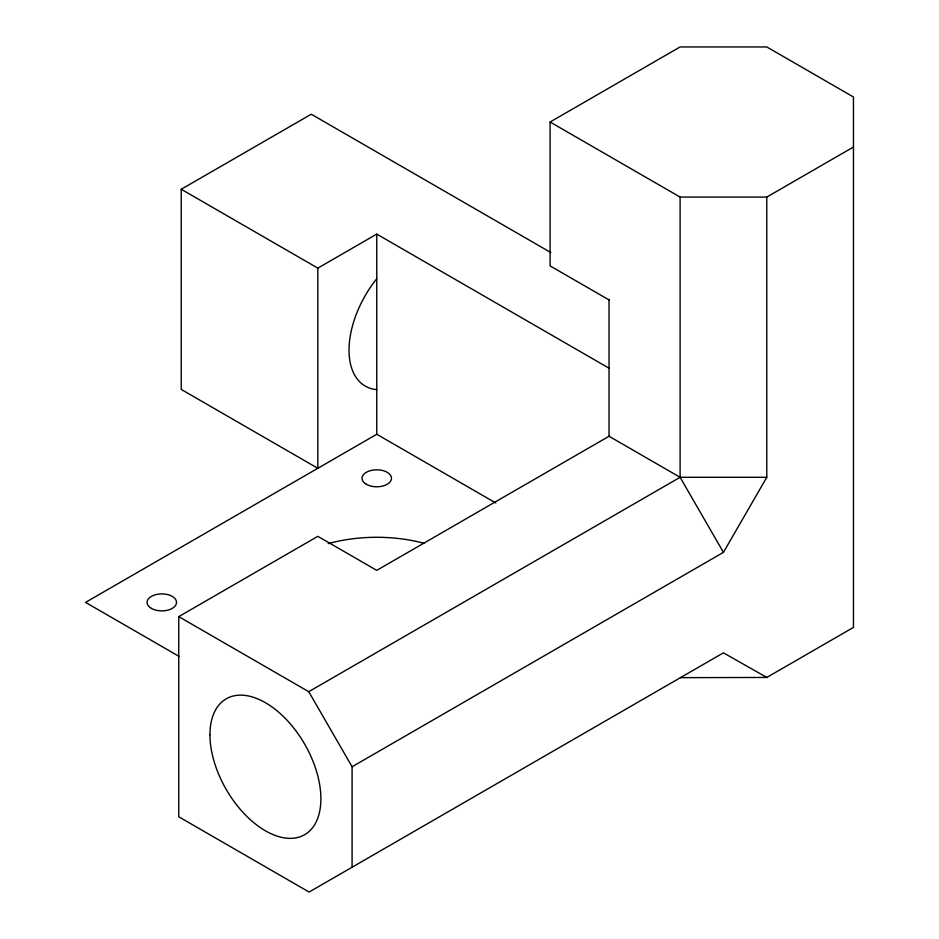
<?xml version="1.0" encoding="UTF-8"?>
<svg xmlns="http://www.w3.org/2000/svg" width="939" height="939" viewBox="0 0 939 939"><rect width="100%" height="100%" fill="white"/><g stroke="black" fill="none" stroke-linecap="round" stroke-linejoin="round"><path stroke-width="1.41" d="M352.09 867.225L352.09 766.752L723.441 552.355L766.787 477.294L766.787 197.073L853.457 147.024M181.239 189.267L317.828 268.131L317.828 468.291L181.239 389.427L181.239 189.267L311.255 114.218L550.817 252.532M609.035 299.928L550.101 265.901L550.101 122.011L680.106 46.95L766.787 46.95L853.457 96.987L853.457 627.416L766.787 677.453L680.458 677.653M317.828 268.131L376.762 234.104L609.035 368.205M495.78 502.975L376.762 434.264L85.543 602.392L179.243 656.49M766.787 677.453L723.441 652.828L309.107 892.05L178.75 816.789L178.75 616.63L317.828 536.333L376.762 570.36L609.035 436.259L680.106 477.294L766.787 477.294M178.75 616.63L308.755 691.691L680.106 477.294L680.106 197.073L550.101 122.011M680.106 197.073L766.787 197.073M680.106 477.294L723.441 552.355M308.755 691.691L352.09 766.752M609.035 299.306L609.035 436.259M376.762 234.104L376.762 434.264M376.762 389.65A78.442 45.295 -60 0 1 376.762 278.707M328.192 543.634A112.762 65.108 0 0 1 423.994 543.27M209.949 734.721A78.442 45.295 60 0 0 293.156 838.234A78.442 45.295 60 0 0 293.156 727.291A78.442 45.295 60 0 0 209.949 734.721M366.363 484.301A14.707 8.486 0 0 0 390.964 480.498A14.707 8.486 0 0 0 372.959 470.087A14.707 8.486 0 0 0 366.363 484.301M151.414 608.402A14.707 8.486 0 0 0 176.027 604.587A14.707 8.486 0 0 0 158.01 594.187A14.707 8.486 0 0 0 151.414 608.402"/></g></svg>
